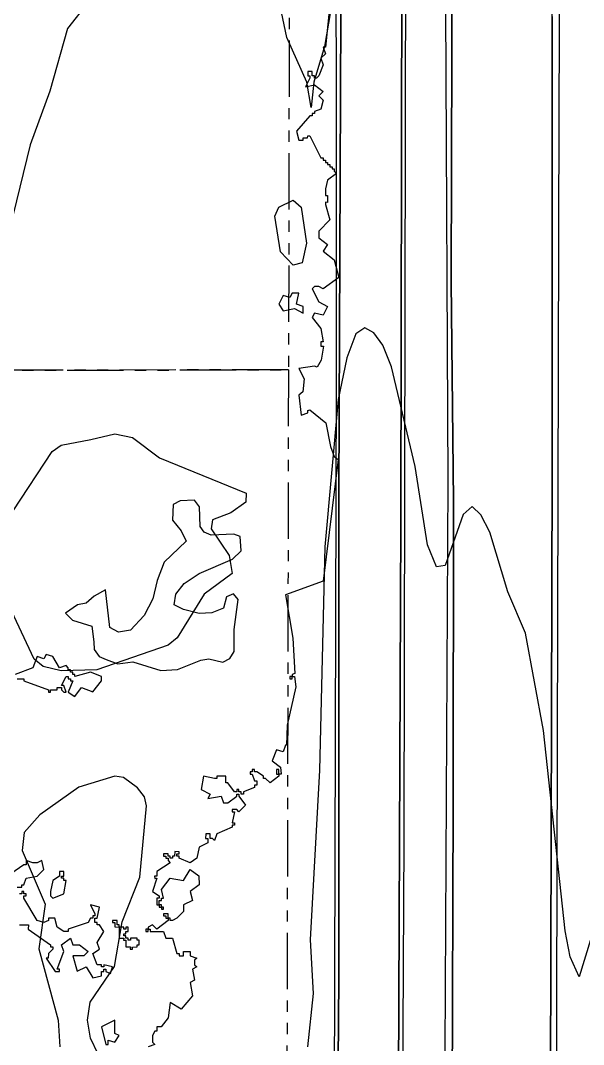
# Model space of a CAD drawing. Header units: metres. Extents: x -550 to 550, y -500 to 950.
# Drawn here: x 78.7 to 142.2, y -78 to 37.5 of the extents above; entities that cross this region are included whole.
import ezdxf

# ---------------------------------------------------------------- set-up
doc = ezdxf.new("R2010")
doc.units = ezdxf.units.M
doc.header["$LTSCALE"] = 2
doc.linetypes.add('PHANTOM', pattern=[6.35, 3.175, -0.635, 0.635, -0.635, 0.635, -0.635])
for name, color, linetype in [('SITE-PROPERTY', 7, 'PHANTOM'), ('SITE-PROPERTY-SITE', 1, 'PHANTOM'), ('SITE-ROAD-CURB', 7, 'CONTINUOUS'), ('SITE-ROAD-PAVED', 7, 'CONTINUOUS'), ('SITE-TREE-CANOPY', 94, 'CONTINUOUS'), ('TOPO-CONTOUR-MAJOR', 8, 'CONTINUOUS'), ('TOPO-CONTOUR-MINOR', 9, 'CONTINUOUS')]:
    doc.layers.add(name, color=color, linetype=linetype)

msp = doc.modelspace()

# ---------------------------------------------------------------- linework, layer by layer
at = {"layer": 'SITE-PROPERTY'}
for points in [[(109.19, 124.16), (108.93, -1.9), (-81.11, -2.07), (-1.63, 263.96), (84.76, 263.8)], [(-136.32, -186.83), (-81.11, -2.07), (108.93, -1.9), (108.59, -158.15), (40.62, -186.68)]]:
    msp.add_lwpolyline(points, close=True, dxfattribs=at)
at = {"layer": 'SITE-PROPERTY-SITE'}
msp.add_lwpolyline([(109.19, 124.16), (108.93, -1.9), (-81.11, -2.07), (-1.63, 263.96), (84.76, 263.8)], close=True, dxfattribs=at)
at = {"layer": 'SITE-ROAD-CURB'}
for points in [[(143.92, 125.54), (141.77, 101.99), (140.39, 81.65), (140, 71.35), (139.5, 44.25), (139.41, 27.33), (138.95, -158.99), (138.48, -181.51), (136.86, -230.74), (136.47, -275.22), (136.41, -328.8), (135.82, -328.8), (135.81, -276.62), (136.05, -245.91), (136.69, -215.33), (138.25, -163.61), (138.69, -13.24), (138.68, 37.97), (138.85, 56.07), (139.39, 76.65), (140.31, 93.8), (142.26, 117.21)], [(109.98, -328.9), (109.93, -296.39), (110.15, -276.88), (109.98, -259.44), (110.18, -256.93), (110.39, -256.23), (112.07, -252.93), (112.49, -251.53), (112.9, -237.49), (112.85, -235.81), (112.61, -234.59), (111.26, -231.32), (111.05, -230.12), (111.03, -227.52), (112.29, -210.46), (114.22, -191.89), (117.79, -161.81), (119.68, -141.95), (120.5, -128.72), (121.22, -108.89), (121.59, -19.16), (121.84, 106.74)], [(122.23, 105.4), (121.95, -54.97), (121.68, -104.79), (121.08, -125.22), (119.59, -147.68), (116.79, -174.58), (114.91, -189.31), (113.06, -206.68), (111.25, -229.18), (111.42, -230.54), (112.92, -234.38), (113.22, -235.8), (113.33, -237.41), (112.94, -249.4), (112.71, -251.99), (112.28, -253.25), (110.54, -256.62), (110.33, -260.38), (110.25, -328.9)], [(102.65, -328.93), (102.73, -260.31), (102.79, -252.65), (103.4, -231.69), (104.03, -221.75), (105.87, -202.29), (107.7, -186.41), (111.64, -149.25), (112.87, -135.2), (113.42, -124.29), (113.78, -111.76), (114.08, -97.28), (114.36, -2.93), (114.33, 74.21)], [(114.94, 65.35), (114.62, -15.81), (114.62, -70.51), (114.3, -108.55), (113.87, -123.51), (112.91, -138.63), (111.72, -152.45), (106.58, -199.14), (104.92, -216.8), (103.94, -230.22), (103.34, -242.68), (103.1, -260.51), (102.99, -328.93)], [(127.4, 47.33), (127.3, 8.08), (127.53, -16.72), (127.51, -50.82), (127.28, -117.28), (126.76, -182.34)], [(126.29, -174.94), (126.6, -134.68), (126.7, -106.1), (126.59, -78.69), (126.95, -14.42), (126.67, 38.89)]]:
    msp.add_lwpolyline(points, dxfattribs=at)
at = {"layer": 'SITE-ROAD-PAVED'}
for points in [[(121.84, 106.74), (121.59, -19.16), (121.22, -108.89), (120.5, -128.72), (119.68, -141.95), (117.79, -161.81), (114.22, -191.89), (112.29, -210.46), (111.03, -227.52), (111.05, -230.12), (111.26, -231.32), (112.61, -234.59), (112.85, -235.81), (112.9, -237.49), (112.49, -251.53), (112.07, -252.93), (110.39, -256.23), (110.18, -256.93), (109.98, -259.44), (110.15, -276.88), (109.93, -296.39), (109.98, -328.9)], [(102.99, -328.93), (103.1, -260.51), (103.34, -242.68), (103.94, -230.22), (104.92, -216.8), (106.58, -199.14), (111.72, -152.45), (112.91, -138.63), (113.87, -123.51), (114.3, -108.55), (114.62, -70.51), (114.62, -15.81), (114.94, 65.35)], [(138.68, 37.97), (138.69, -13.24), (138.25, -163.61), (136.69, -215.33), (136.05, -245.91), (135.81, -276.62), (135.82, -328.8), (123.67, -328.84), (123.15, -322.11), (122.32, -317.27), (124.36, -313.62), (124.79, -299.72), (125, -246.17), (125.36, -231.35), (124.68, -230.24), (124.51, -228.8), (125.44, -227.53), (125.62, -216.1), (126.76, -182.34), (127.28, -117.28), (127.51, -50.82), (127.53, -16.72), (127.3, 8.08), (127.4, 47.33)]]:
    msp.add_lwpolyline(points, dxfattribs=at)
at = {"layer": 'SITE-TREE-CANOPY'}
for points in [[(113.66, 40.09), (113.1, 34.51), (112.85, 34.51), (113.09, 33.76), (112.6, 33.26), (112.85, 32.51), (112.35, 31.26), (112.1, 31.01), (111.85, 31.01), (111.85, 31.26), (111.6, 31.26), (111.6, 31.76), (111.1, 31.76), (111.1, 31.26), (111.35, 31.26), (111.35, 31.01), (110.85, 30.01), (111.85, 30.25), (112.85, 29.51), (112.35, 29.01), (112.85, 28.51), (112.59, 27.51), (111.85, 27.26), (111.85, 27.01), (111.6, 27.01), (111.6, 26.76), (111.35, 26.76), (109.85, 25.01), (110.1, 24.01), (110.6, 24.01), (110.6, 24.26), (111.09, 24.26), (111.1, 24.5), (111.35, 24.5), (112.59, 22.01), (112.85, 22.01), (112.85, 21.76), (113.1, 21.75), (113.1, 21.51), (113.35, 21.51), (113.35, 21.27), (113.6, 21.26), (113.6, 21.01), (113.85, 21.01), (113.85, 20.76), (114.1, 20.76), (114.1, 20.51), (114.35, 20.26), (113.35, 19.51), (113.1, 18.51), (113.09, 17.76), (113.35, 17.76), (113.35, 17), (113.1, 17.01), (113.1, 16.76), (113.6, 15.01), (112.35, 13.76), (112.34, 13.01), (113.35, 12.25), (112.85, 11.51), (114.1, 10.51), (114.6, 8.52), (112.85, 7.26), (112.34, 7.51), (111.85, 7.51), (111.6, 7.26), (112.35, 5.76), (113.35, 5.26), (112.85, 4.26), (111.85, 4.51), (111.6, 4.01), (112.6, 2.76), (112.85, 1.27), (112.6, 1.27), (112.6, 0.77), (112.9, 0.76), (112.61, -0.8), (112.18, -1.6), (111.85, -1.49), (110.1, -1.73), (110.69, -2.91), (110.57, -4.38), (110.1, -4.74), (110.35, -6.99), (111.1, -6.74), (111.1, -6.49), (111.35, -6.42), (113.14, -7.86), (113.66, -10.55), (114.1, -11.68), (114.54, -12), (112.83, -25.73), (108.61, -27.27), (109.42, -32.15), (109.66, -36.16), (109.35, -36.24), (109.34, -36.5), (109.6, -36.48), (109.75, -37.66), (108.78, -41.97), (108.72, -44.24), (108.6, -44.24), (108.35, -44.99), (107.6, -44.74), (107.1, -45.99), (108.05, -46.7), (108.11, -47.51), (107.85, -47.49), (107.85, -47.74), (106.85, -48.49), (106.35, -47.99), (106.1, -47.99), (106.1, -47.74), (105.35, -47.24), (105.1, -47.23), (105.1, -46.99), (104.85, -46.99), (104.85, -47.23), (104.6, -47.23), (104.6, -47.49), (104.85, -47.49), (105.09, -48.24), (105.35, -48.24), (105.35, -48.74), (105.1, -48.74), (105.1, -48.99), (103.85, -49.49), (103.85, -49.74), (103.6, -49.74), (103.6, -49.49), (103.34, -49.49), (103.34, -49.23), (103.1, -49.23), (103.1, -49.49), (102.85, -49.49), (102.1, -48.49), (101.85, -48.49), (101.85, -47.74), (100.85, -47.74), (100.85, -47.99), (100.6, -47.99), (99.35, -47.74), (99.1, -49.24), (100.1, -49.74), (99.85, -50.24), (101.35, -49.99), (101.59, -50.73), (102.1, -50.74), (103.1, -49.99), (103.1, -49.74), (103.35, -49.74), (103.35, -49.99), (104.1, -50.99), (103.35, -51.74), (103.1, -51.49), (102.6, -51.49), (102.6, -51.74), (102.85, -51.74), (102.6, -52.99), (102.85, -52.99), (102.85, -53.24), (102.6, -53.24), (102.59, -53.49), (100.85, -54.24), (100.6, -54.99), (100.35, -54.74), (100.1, -54.74), (100.1, -54.24), (99.6, -54.24), (99.59, -54.74), (99.85, -54.74), (99.85, -55.24), (98.85, -55.74), (98.59, -56.99), (97.85, -57.49), (96.6, -56.99), (96.6, -56.73), (96.35, -56.73), (96.35, -56.49), (96.6, -56.49), (96.6, -56.25), (96.1, -56.24), (96.09, -56.75), (95.85, -56.74), (95.85, -56.99), (95.6, -56.99), (95.6, -56.74), (95.35, -56.74), (95.35, -56.49), (94.84, -56.49), (94.84, -56.74), (95.1, -56.74), (95.1, -56.99), (95.35, -56.99), (95.35, -57.24), (95.6, -57.49), (94.1, -58.49), (94.1, -58.99), (93.84, -58.99), (93.85, -59.25), (94.1, -59.23), (93.6, -60.74), (94.35, -61.24), (94.35, -61.49), (94.1, -61.49), (94.1, -62.24), (94.35, -62.24), (94.35, -61.74), (94.6, -61.74), (94.6, -61.49), (94.85, -61.49), (94.6, -60.49), (95.6, -59.24), (97.1, -59.49), (97.85, -58.24), (98.84, -58.98), (98.85, -59.99), (97.85, -60.74), (98.1, -61.74), (97.1, -62.24), (97.1, -62.99), (96.35, -63.74), (95.85, -63.99), (95.6, -63.99), (95.6, -63.74), (95.35, -63.74), (95.35, -63.99), (94.1, -64.99), (93.6, -64.5), (93.1, -64.74), (93.1, -65), (93.35, -64.98), (93.34, -65.24), (94.85, -65.24), (95.1, -65.99), (95.85, -65.99), (96.35, -67.74), (96.6, -67.74), (96.6, -67.99), (97.1, -67.99), (97.1, -67.49), (97.85, -67.49), (97.85, -67.99), (98.6, -68.24), (98.35, -68.49), (98.35, -69), (98.6, -69.24), (98.1, -69.48), (98.34, -70.74), (97.85, -70.99), (98.1, -72.49), (96.84, -73.99), (95.6, -73.24), (95.35, -74.99), (94.59, -75.99), (94.1, -75.99), (94.1, -76.49), (93.85, -76.49), (93.6, -76.99), (93.6, -77.74), (93.85, -77.99), (93.1, -78.24)], [(78.35, -36.74), (79.1, -36.74), (79.1, -36.99), (81.85, -37.99), (81.85, -38.24), (82.09, -38.24), (82.09, -37.99), (82.85, -37.98), (82.85, -37.74), (83.35, -37.74), (83.34, -37.99), (83.6, -38.24), (83.85, -38.24), (83.6, -37.48), (83.35, -37.48), (83.85, -36.5), (84.1, -36.48), (84.1, -36.74), (84.35, -36.74), (84.35, -36.99), (84.6, -36.99), (84.1, -38.24), (84.85, -38.74), (85.6, -37.74), (86.85, -38.23), (87.85, -36.99), (87.85, -36.49), (86.6, -35.99), (84.85, -36.49), (84.85, -36.24), (84.6, -36.24), (84.6, -35.98), (84.34, -35.98), (84.34, -35.74), (84.1, -35.74), (84.1, -35.49), (83.85, -35.24), (83.1, -35.49), (82.35, -34.24), (81.59, -33.99), (81.35, -34.49), (80.6, -34.24), (80.1, -35.49), (78.1, -36.24)], [(78.35, -60.24), (78.85, -60.24), (78.85, -59.99), (79.1, -59.99), (79.35, -59.24), (80.6, -58.99), (81.34, -58.24), (81.1, -57.24), (80.59, -57.49), (80.1, -57.49), (79.34, -57.24), (79.35, -57.74), (79.1, -57.74), (77.6, -58.73)], [(78.6, -64.49), (79.6, -64.49), (79.59, -64.99), (82.1, -66.74), (82.1, -66.99), (82.34, -66.99), (82.34, -67.24), (81.85, -67.74), (81.84, -68.24), (81.6, -68.24), (82.6, -69.74), (83.1, -69.74), (83.1, -69.49), (82.85, -69.49), (83.59, -67.49), (83.35, -66.74), (84.35, -65.98), (84.6, -66.74), (85.35, -66.74), (86.35, -67.49), (85.85, -67.99), (84.6, -67.99), (85.1, -69.73), (86.1, -69.24), (86.85, -70.49), (87.85, -70.24), (87.85, -69.74), (88.1, -69.74), (88.1, -69.49), (88.35, -69.49), (88.35, -69.74), (88.85, -70), (89.1, -69.24), (88.1, -68.99), (88.1, -69.24), (87.85, -69.24), (87.85, -68.99), (87.35, -68.99), (86.85, -67.73), (87.6, -67.23), (87.35, -66.49), (88.1, -65.24), (87.6, -64.49), (87.35, -64.49), (87.35, -64.24), (87.1, -64.24), (87.1, -63.74), (87.35, -63.74), (87.6, -62.49), (86.6, -62.24), (87.1, -63.24), (87.1, -63.49), (86.85, -63.49), (86.85, -63.74), (86.6, -63.74), (86.34, -64.24), (84.1, -64.99), (84.1, -65.24), (83.6, -65.24), (82.85, -64.74), (82.59, -63.74), (81.85, -63.73), (81.85, -63.99), (81.35, -64.23), (80.6, -63.99), (79.1, -61.5), (79.1, -61.24), (79.35, -61.24), (79.35, -60.99), (79.1, -60.99), (79.09, -60.74), (78.85, -60.74), (78.85, -60.99), (78.6, -60.99)]]:
    msp.add_lwpolyline(points, dxfattribs=at)
for points in [[(108.34, 4.76), (109.6, 5.01), (110.6, 4.51), (110.6, 5.26), (109.85, 5.51), (110.1, 6.76), (109.34, 6.76), (109.1, 6.26), (108.35, 6.51), (107.85, 5.51)], [(86.97, -32.57), (87.03, -33.42), (87.58, -34.22), (88.36, -34.57), (89.68, -35.07), (91.36, -34.81), (94.55, -35.8), (96.41, -35.69), (99.04, -34.64), (99.94, -34.5), (101.54, -34.88), (102.32, -34.45), (102.8, -33.66), (102.82, -31.19), (103.25, -27.79), (102.73, -27.14), (101.94, -27.49), (101.62, -28.78), (100.27, -29.31), (98.86, -29.37), (97.1, -28.93), (96.04, -28.4), (96.23, -27.2), (97.16, -26.01), (98.86, -24.87), (102.61, -23.26), (103.58, -22.29), (103.47, -20.71), (102.76, -20.42), (100.2, -20.53), (99.44, -20.2), (98.98, -19.55), (98.91, -17.34), (98.32, -16.6), (96.71, -16.66), (95.92, -17.07), (95.87, -18.85), (96.83, -20.04), (97.38, -21.2), (94.92, -23.6), (94.12, -25.64), (93.64, -27.73), (92.67, -29.61), (91.1, -31.27), (89.75, -31.5), (88.78, -30.95), (88.31, -26.7), (87.02, -27.44), (86.1, -28.2), (85.15, -28.4), (83.77, -29.35), (84.56, -30.14), (86.75, -30.8)], [(109.1, -36.49), (109.1, -36.74), (109.34, -36.74), (109.34, -36.5)], [(107.85, -46.99), (107.6, -46.99), (107.6, -47.49), (107.85, -47.49)], [(82.1, -60.74), (82.1, -61.24), (82.35, -61.49), (83.6, -60.99), (83.85, -59.49), (83.6, -59.49), (83.6, -59.24), (83.35, -59.24), (83.35, -58.99), (83.6, -58.99), (83.6, -58.49), (83.1, -58.49), (83.1, -58.99), (82.35, -59.49)], [(94.35, -62.49), (94.6, -62.49), (94.6, -62.24), (94.35, -62.24)], [(94.6, -62.74), (94.85, -62.74), (94.85, -62.49), (94.6, -62.49)], [(95.35, -63.24), (94.85, -63.24), (94.85, -63.48), (95.1, -63.48), (95.1, -63.74), (95.35, -63.74)], [(89.85, -64.49), (89.6, -64.49), (89.6, -63.99), (89.1, -63.99), (89.1, -64.24), (89.35, -64.24), (89.35, -64.73), (89.85, -64.74)], [(89.85, -65.24), (89.85, -65.99), (90.35, -65.99), (90.34, -66.24), (90.6, -66.24), (90.6, -66.99), (91.1, -66.99), (91.09, -67.24), (91.35, -67.24), (91.35, -67), (91.85, -66.98), (91.85, -66.74), (92.1, -66.74), (92.1, -66.24), (91.85, -66.24), (91.85, -65.99), (91.1, -65.99), (91.1, -66.24), (90.85, -66.24), (90.85, -65.99), (90.6, -65.99), (90.6, -65.74), (90.35, -65.74), (90.35, -65.49), (90.6, -65.49), (90.6, -65.24), (90.84, -65.24), (90.85, -64.74), (90.6, -64.74), (90.6, -64.99), (90.35, -64.99), (90.35, -64.74), (89.85, -64.74)], [(92.85, -64.99), (92.85, -65.24), (93.1, -65.24), (93.1, -65)], [(88.35, -77.99), (88.59, -77.99), (88.6, -77.49), (89.35, -77.74), (89.85, -76.99), (89.35, -76.74), (89.35, -75.24), (87.85, -75.99)]]:
    msp.add_lwpolyline(points, close=True, dxfattribs=at)
at = {"layer": 'TOPO-CONTOUR-MAJOR'}
for points in [[(142.98, -66.18), (141.73, -70.37), (140.72, -68.12), (140.14, -65.17), (137.7, -42.59), (135.68, -31.59), (133.67, -26.92), (131.65, -20.2), (130.64, -18.23), (129.64, -17.31), (128.63, -18.2), (126.61, -23.98), (125.61, -24.12), (124.6, -21.63), (123.23, -12.78), (120.57, -1.57), (119.56, 0.89), (118.55, 2.27), (117.54, 2.86), (116.54, 2.17), (115.53, -0.53), (114.52, -5.25), (113.02, -21.84), (112.45, -47.03), (111.36, -66.18), (111.73, -72.22), (111.08, -78.27)], [(88.32, -80.9), (86.62, -77.26), (86.25, -75.25), (86.57, -73.23), (89.32, -69.2), (90.19, -64.16), (92.16, -59.13), (92.91, -51.07), (92.7, -50.06), (91.9, -49.05), (90.34, -47.89), (89.33, -47.71), (85.3, -48.98), (80.9, -52.07), (79.13, -54.09), (78.88, -56.1), (81.48, -62.15), (80.77, -67.19), (82.96, -75.25), (83.14, -78.27)]]:
    msp.add_lwpolyline(points, dxfattribs=at)
at = {"layer": 'TOPO-CONTOUR-MINOR'}
for points in [[(113.87, 39.62), (112.98, 34.58), (111.78, 30.55), (111.5, 27.7), (111.01, 30.55), (108.75, 35.59), (107.68, 40.63)], [(86.36, 39.62), (84.01, 36.6), (82.02, 29.54), (79.8, 23.5), (77.09, 12.41)]]:
    msp.add_lwpolyline(points, dxfattribs=at)
for points in [[(107.86, 16.45), (109.48, 17.25), (110.35, 16.45), (110.95, 12.41), (110.49, 10.17), (109.48, 9.91), (108.02, 11.41), (107.4, 15.44)], [(86.63, -9.75), (89.33, -9.1), (91.35, -9.51), (94.37, -11.81), (104.17, -15.8), (104.13, -16.81), (102.43, -18.01), (100.36, -18.82), (100.2, -19.83), (102.24, -22.85), (102.59, -24.87), (99.41, -27.2), (96.38, -32.12), (95.38, -32.94), (87.32, -35.74), (83.29, -35.85), (81.27, -35.34), (80.26, -34.53), (77.12, -27.89), (76.68, -25.87), (76.84, -20.84), (77.89, -17.81), (82.28, -11.12), (83.29, -10.39)]]:
    msp.add_lwpolyline(points, close=True, dxfattribs=at)

doc.saveas('drawing.dxf')
